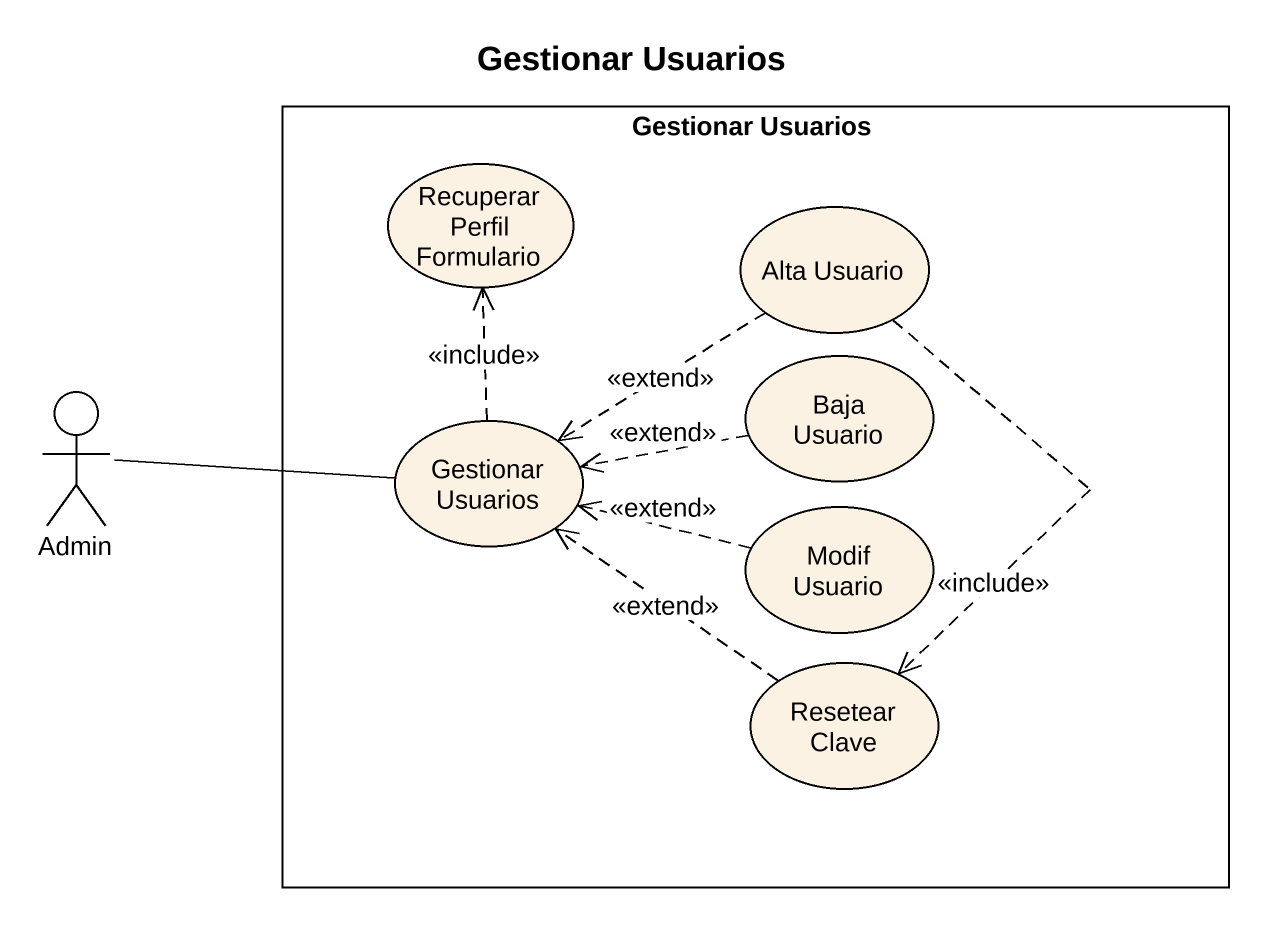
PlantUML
@startuml
title Gestionar Usuarios
rectangle "Gestionar Usuarios" as Gestionar_Usuarios {
  usecase "Recuperar Perfil Formulario" as Recuperar_Perfil_Formulario
  usecase "Alta Usuario" as Alta_Usuario
  usecase "Baja Usuario" as Baja_Usuario
  usecase "Gestionar Usuarios" as Gestionar_Usuarios_2
  usecase "Modif Usuario" as Modif_Usuario
  usecase "Resetear Clave" as Resetear_Clave
}
actor Admin
Alta_Usuario ..> Gestionar_Usuarios_2 : <<extend>>
Alta_Usuario ..> Resetear_Clave : <<include>>
Admin -right- Gestionar_Usuarios_2
Baja_Usuario .left.> Gestionar_Usuarios_2 : <<extend>>
Gestionar_Usuarios_2 .up.> Recuperar_Perfil_Formulario : <<include>>
Modif_Usuario .left.> Gestionar_Usuarios_2 : <<extend>>
Resetear_Clave .up.> Gestionar_Usuarios_2 : <<extend>>
@enduml
